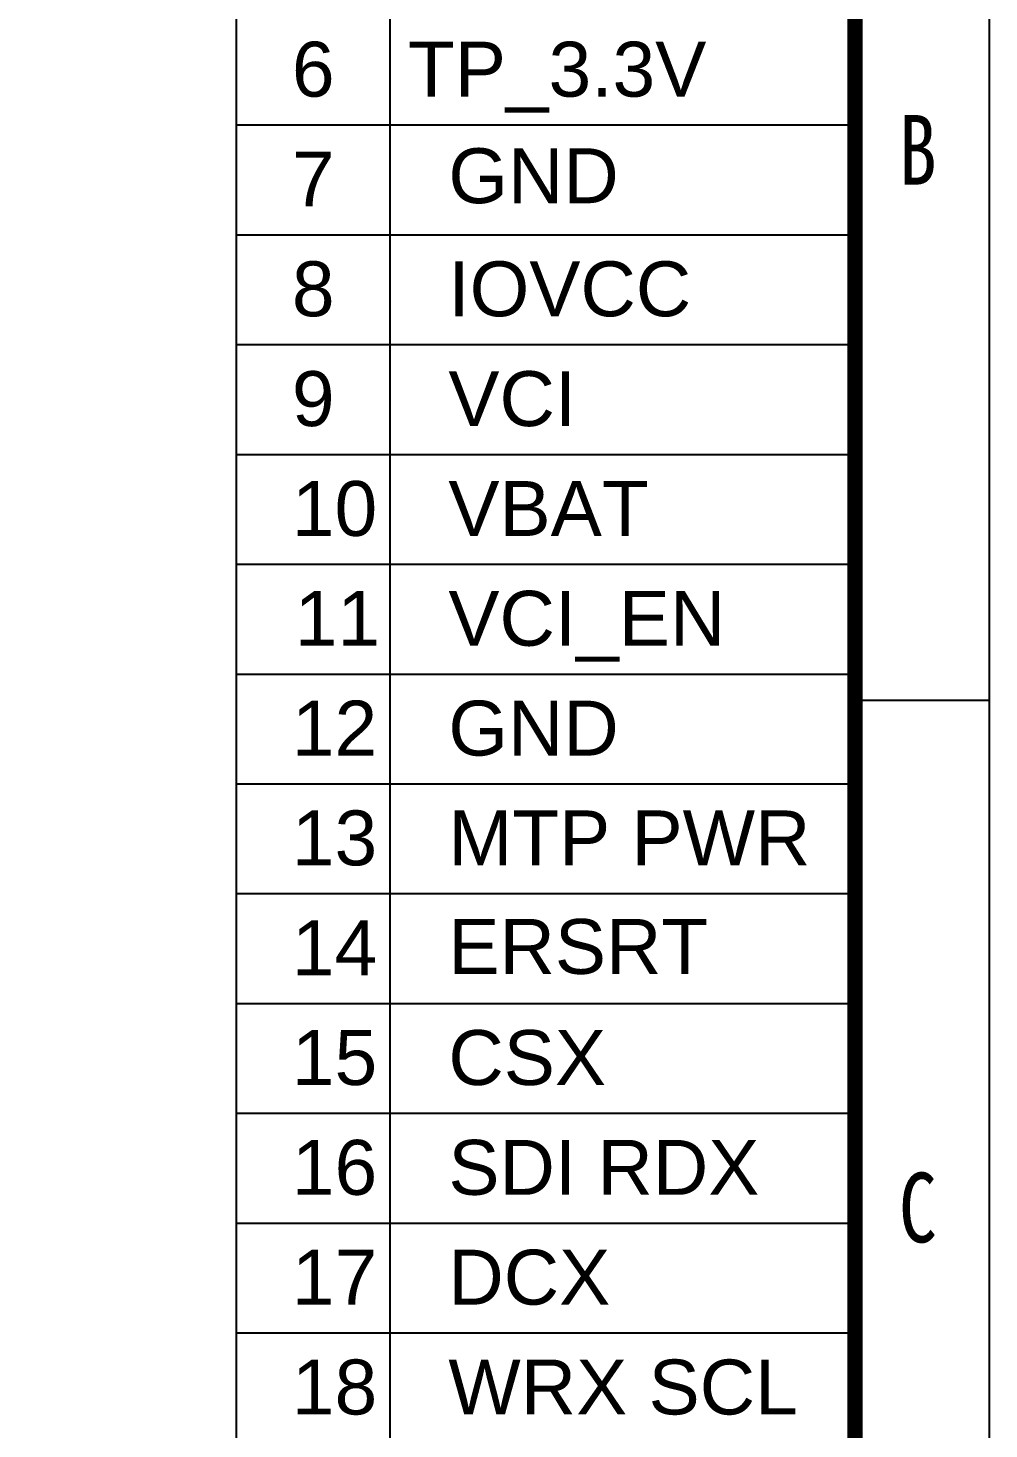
# Model space of a CAD drawing. Header units: inches. Extents: x 1065 to 1380, y -746 to -387.
# Drawn here: x 1344.66 to 1378.15, y -621.97 to -573.16 of the extents above; entities that cross this region are included whole.
import ezdxf

# ---------------------------------------------------------------- set-up
doc = ezdxf.new("R2010")
doc.units = ezdxf.units.IN
doc.header["$LTSCALE"] = 0.909449
doc.header["$MEASUREMENT"] = 0
doc.layers.get('0').update_dxf_attribs({"linetype": 'CONTINUOUS'})
doc.layers.add('图框', color=7, linetype='CONTINUOUS')
doc.styles.add('Arial Regular', font='arial.ttf')
doc.styles.get("Standard").update_dxf_attribs({"font": 'txt', "width": 0.8})

msp = doc.modelspace()

# ---------------------------------------------------------------- linework, layer by layer
for p, q in [((1373.481, -672.191), (1373.481, -549.755)), ((1378.151, -596.588), (1373.481, -596.588))]:
    msp.add_line(p, q)
msp.add_lwpolyline([(1066.827, -522.892), (1378.151, -522.892), (1378.151, -743.689), (1066.827, -743.689), (1066.827, -522.892)])
at = {"color": 7, "linetype": 'Continuous'}
msp.add_lwpolyline([(1071.497, -740.377, 0.535, 0.535, 0), (1373.481, -740.377, 0.535, 0.535, 0), (1373.481, -526.204, 0.535, 0.535, 0), (1071.497, -526.204, 0.535, 0.535, 0)], format="xyseb", close=True, dxfattribs=at)
at = {"layer": '图框', "color": 0}
for p, q in [((1351.91, -549.755), (1351.91, -672.191)), ((1357.267, -549.755), (1357.267, -672.191)), ((1351.91, -576.538), (1373.481, -576.538)), ((1351.91, -580.364), (1373.481, -580.364)), ((1351.91, -584.19), (1373.481, -584.19)), ((1351.91, -588.016), (1373.481, -588.016)), ((1351.91, -591.842), (1373.481, -591.842)), ((1351.91, -595.669), (1373.481, -595.669)), ((1351.91, -599.495), (1373.481, -599.495)), ((1351.91, -603.321), (1373.481, -603.321)), ((1351.91, -607.147), (1373.481, -607.147)), ((1351.91, -610.973), (1373.481, -610.973)), ((1351.91, -614.799), (1373.481, -614.799)), ((1351.91, -618.625), (1373.481, -618.625))]:
    msp.add_line(p, q, dxfattribs=at)
at = {"layer": '图框'}
msp.add_line((1373.481, -668.365), (1373.481, -549.755), dxfattribs=at)

# ---------------------------------------------------------------- texts
at = {"char_height": 2.429, "width": 9.66916, "attachment_point": 1}
for s, insert in [('B', (1375.009, -576.192)), ('C', (1375.009, -613.041))]:
    msp.add_mtext(s, dxfattribs=dict(at, insert=insert))
at = {"layer": '图框', "color": 0, "attachment_point": 1, "style": 'Arial Regular'}
for s, insert, char_height, width in [('6', (1353.858, -573.64), 1.913, 6.55023), ('TP_3.3V', (1357.902, -573.64), 1.9131, 23.76797), ('GND', (1359.31, -577.352), 1.9131, 25.45232), ('7', (1353.858, -577.466), 1.913, 6.55023), ('8', (1353.858, -581.292), 1.913, 6.57102), ('IOVCC', (1359.31, -581.292), 1.9131, 17.65443), ('9', (1353.858, -585.118), 1.913, 6.57102), ('VCI', (1359.31, -585.118), 1.9131, 10.3348), ('10', (1353.858, -588.945), 1.9131, 9.50303), ('VBAT', (1359.31, -588.945), 1.9131, 14.82639), ('11', (1353.954, -592.771), 1.9131, 8.77523), ('VCI_EN', (1359.31, -592.771), 1.9131, 11.31214), ('12', (1353.858, -596.597), 1.9131, 9.46144), ('GND', (1359.31, -596.597), 1.9131, 15.38784), ('13', (1353.858, -600.423), 1.9131, 9.50303), ('MTP PWR', (1359.31, -600.423), 1.9131, 15.38784), ('14', (1353.858, -604.249), 1.9131, 9.48224), ('ERSRT', (1359.31, -604.204), 1.9131, 15.38784), ('15', (1353.858, -608.075), 1.9131, 9.54462), ('CSX', (1359.31, -608.075), 1.9131, 25.61867), ('16', (1353.858, -611.901), 1.9131, 9.50303), ('SDI RDX', (1359.31, -611.901), 1.9131, 11.31214), ('17', (1353.858, -615.727), 1.9131, 9.50303), ('DCX', (1359.31, -615.727), 1.9131, 17.65443), ('18', (1353.858, -619.554), 1.9131, 9.52382), ('WRX SCL', (1359.31, -619.554), 1.9131, 15.38784)]:
    msp.add_mtext(s, dxfattribs=dict(at, insert=insert, char_height=char_height, width=width))

doc.saveas('drawing.dxf')
